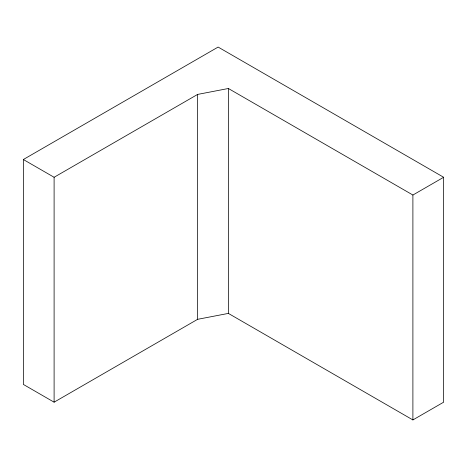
<?xml version="1.0" encoding="UTF-8"?>
<svg xmlns="http://www.w3.org/2000/svg" width="467" height="467" viewBox="0 0 467 467"><rect width="100%" height="100%" fill="white"/><g stroke="black" fill="none" stroke-linecap="round" stroke-linejoin="round"><path stroke-width="0.7" d="M23.35 159.516L218.124 47.068L443.65 177.273L443.65 402.18L412.898 419.932L228.375 313.404L197.623 319.317L54.102 402.18L23.35 384.423L23.35 159.516L54.102 177.273L197.623 94.416L228.375 88.496L412.898 195.031L443.65 177.273M412.898 195.031L412.898 419.932M228.375 88.496L228.375 313.404M197.623 94.416L197.623 319.317M54.102 177.273L54.102 402.18"/></g></svg>
